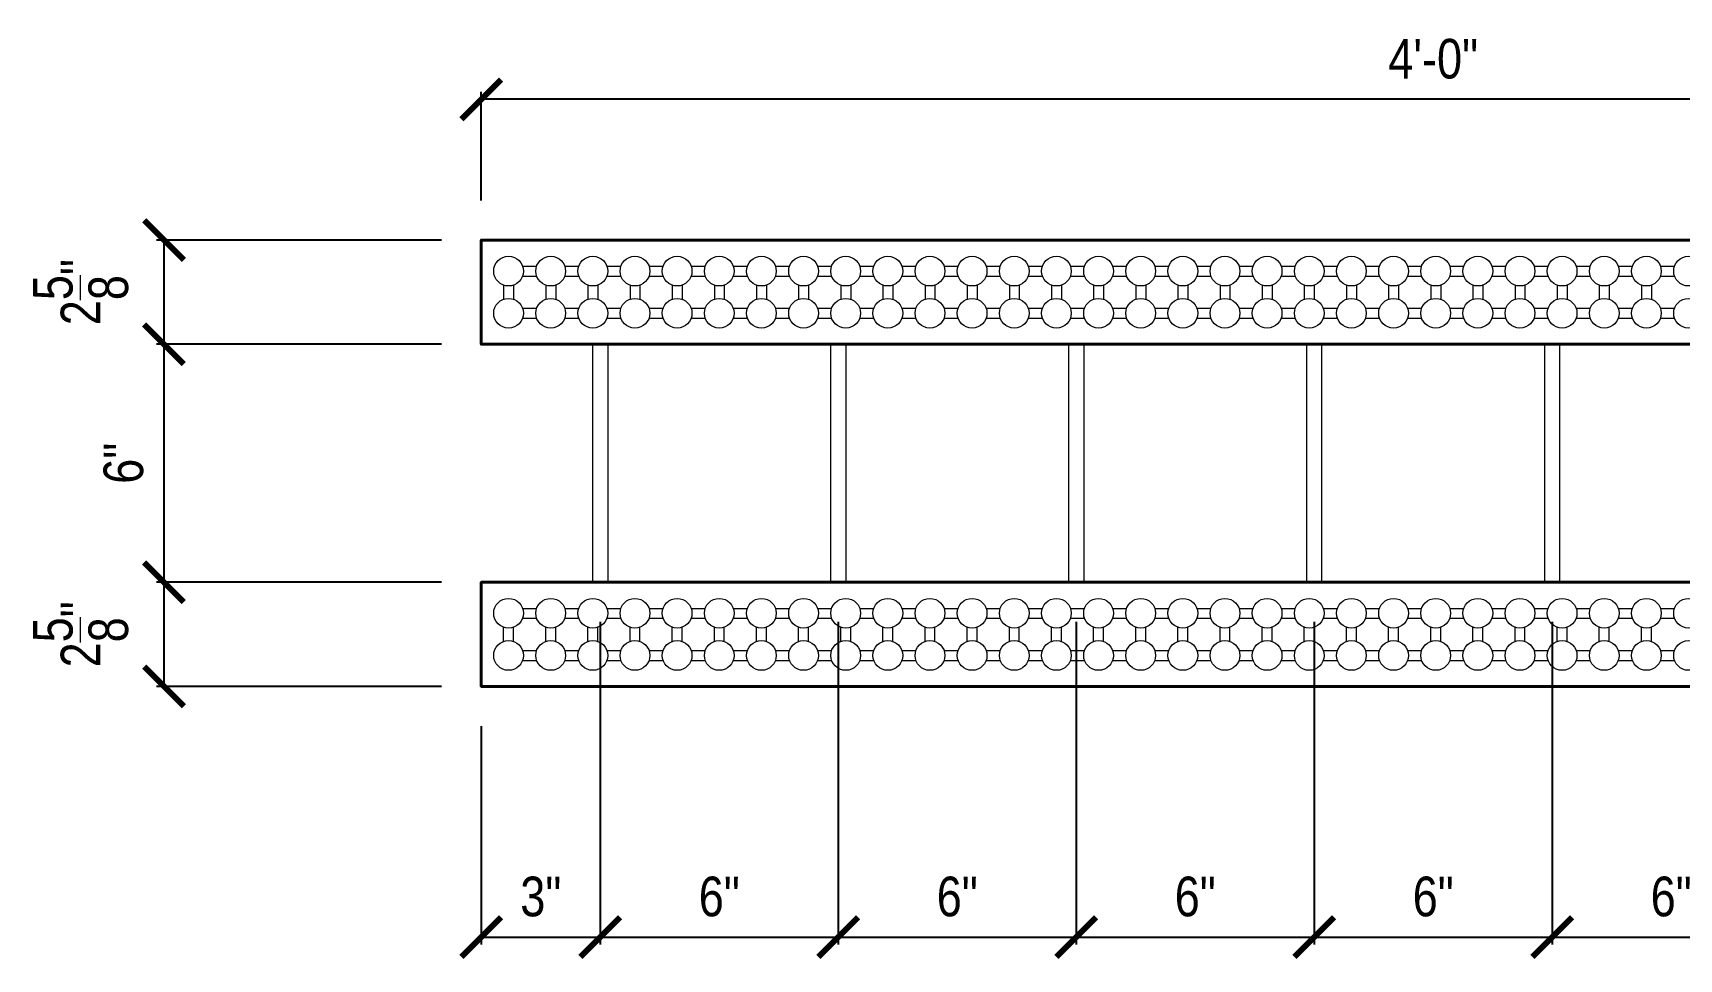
# Model space of a CAD drawing. Header units: inches. Extents: x 11.7 to 82.9, y 7.2 to 96.8.
# Drawn here: x 15.02 to 56.52, y 44.3 to 67.64 of the extents above; entities that cross this region are included whole.
import ezdxf

# ---------------------------------------------------------------- set-up
doc = ezdxf.new("R2010")
doc.units = ezdxf.units.IN
doc.header["$MEASUREMENT"] = 0
doc.layers.get('Defpoints').update_dxf_attribs({"color": 252})
for name, color, linetype, lineweight in [('1GB fine', 251, 'Continuous', 9), ('2GB med', 7, 'Continuous', 20), ('3GB heavy', 1, 'Continuous', 40), ('DIM', 3, 'Continuous', 13), ('GB Dim', 3, 'Continuous', 13)]:
    doc.layers.add(name, color=color, linetype=linetype, lineweight=lineweight)
doc.styles.add('ARCTEXT', font='arctext.shx', dxfattribs={"width": 0.85})
doc.dimstyles.new('ARCTEXT 1-1', dxfattribs={"dimscale": 0, "dimtxt": 1, "dimasz": 1, "dimexe": 0.1875, "dimexo": 1, "dimgap": 0.5, "dimtad": 1, "dimdec": 4, "dimzin": 3, "dimdsep": 46, "dimlunit": 4, "dimtxsty": 'ARCTEXT', "dimblk": 'ARCHTICK', "dimcen": 1, "dimclrd": 256, "dimclre": 256, "dimclrt": 256, "dimadec": 0, "dimazin": 0, "dimtfac": 1, "dimtdec": 4, "dimtofl": 0, "dimtmove": 2, "dimatfit": 3, "dimldrblk": 'arrow', "dimfxl": 1, "dimtolj": 1, "dimtzin": 0, "dimarcsym": 0})

# ---------------------------------------------------------------- blocks, each defined once
blk = doc.blocks.new('_ArchTick')
at = {"color": 0, "linetype": 'ByBlock', "const_width": 0.15}
blk.add_lwpolyline([(-0.5, -0.5), (0.5, 0.5)], dxfattribs=at)
blk = doc.blocks.new('*D49')
at = {"layer": 'Defpoints', "color": 0}
for p in [(29.32, 53.794), (26.32, 51.169), (29.32, 44.85)]:
    blk.add_point(p, dxfattribs=at)
at = {"layer": 'GB Dim', "lineweight": -2}
for p, q in [((29.32, 52.794), (29.32, 44.663)), ((26.32, 50.169), (26.32, 44.663)), ((26.32, 44.85), (29.32, 44.85))]:
    blk.add_line(p, q, dxfattribs=at)
at = {"layer": 'GB Dim', "lineweight": -2, "rotation": 180}
blk.add_blockref('_ArchTick', (26.32, 44.85), dxfattribs=at)
at = {"layer": 'GB Dim', "lineweight": -2}
blk.add_blockref('_ArchTick', (29.32, 44.85), dxfattribs=at)
at = {"layer": 'GB Dim', "insert": (27.82, 45.868), "char_height": 1, "attachment_point": 5, "style": 'ARCTEXT'}
blk.add_mtext('\\A1;3"', dxfattribs=at)
blk = doc.blocks.new('arrow')
at = {"layer": 'DIM'}
blk.add_hatch(color=253, dxfattribs=at).paths.add_polyline_path([(-2, 0.5), (-2, -0.5), (0, 0)])
at = {"layer": 'DIM', "lineweight": 9}
for points in [[(-2, 0.983), (-2, 0.5), (-2.469, 0.617)], [(0.374, 0.094), (0, 0)], [(0.374, -0.094), (0, 0)], [(-2, -0.983), (-2, -0.5), (-2.469, -0.617)]]:
    blk.add_lwpolyline(points, dxfattribs=at)
at = {"layer": 'DIM', "lineweight": 15}
blk.add_lwpolyline([(0, 0), (-2, -0.5), (-2, 0.5), (0, 0)], dxfattribs=at)
blk = doc.blocks.new('*D50')
at = {"layer": 'Defpoints', "color": 0}
for p in [(29.32, 53.607), (35.32, 53.794), (35.32, 44.85)]:
    blk.add_point(p, dxfattribs=at)
at = {"layer": 'GB Dim', "lineweight": -2}
for p, q in [((35.32, 52.794), (35.32, 44.663)), ((29.32, 52.607), (29.32, 44.663)), ((29.32, 44.85), (35.32, 44.85))]:
    blk.add_line(p, q, dxfattribs=at)
at = {"layer": 'GB Dim', "lineweight": -2, "rotation": 180}
blk.add_blockref('_ArchTick', (29.32, 44.85), dxfattribs=at)
at = {"layer": 'GB Dim', "lineweight": -2}
blk.add_blockref('_ArchTick', (35.32, 44.85), dxfattribs=at)
at = {"layer": 'GB Dim', "insert": (32.32, 45.868), "char_height": 1, "attachment_point": 5, "style": 'ARCTEXT'}
blk.add_mtext('\\A1;6"', dxfattribs=at)
blk = doc.blocks.new('*D51')
at = {"layer": 'Defpoints', "color": 0}
for p in [(35.32, 53.794), (41.32, 53.794), (41.32, 44.85)]:
    blk.add_point(p, dxfattribs=at)
at = {"layer": 'GB Dim', "lineweight": -2}
for p, q in [((35.32, 52.794), (35.32, 44.663)), ((41.32, 52.794), (41.32, 44.663)), ((35.32, 44.85), (41.32, 44.85))]:
    blk.add_line(p, q, dxfattribs=at)
at = {"layer": 'GB Dim', "lineweight": -2, "rotation": 180}
blk.add_blockref('_ArchTick', (35.32, 44.85), dxfattribs=at)
at = {"layer": 'GB Dim', "lineweight": -2}
blk.add_blockref('_ArchTick', (41.32, 44.85), dxfattribs=at)
at = {"layer": 'GB Dim', "insert": (38.32, 45.868), "char_height": 1, "attachment_point": 5, "style": 'ARCTEXT'}
blk.add_mtext('\\A1;6"', dxfattribs=at)
blk = doc.blocks.new('*D52')
at = {"layer": 'Defpoints', "color": 0}
for p in [(41.32, 53.794), (47.32, 53.794), (47.32, 44.85)]:
    blk.add_point(p, dxfattribs=at)
at = {"layer": 'GB Dim', "lineweight": -2}
for p, q in [((41.32, 52.794), (41.32, 44.663)), ((47.32, 52.794), (47.32, 44.663)), ((41.32, 44.85), (47.32, 44.85))]:
    blk.add_line(p, q, dxfattribs=at)
at = {"layer": 'GB Dim', "lineweight": -2, "rotation": 180}
blk.add_blockref('_ArchTick', (41.32, 44.85), dxfattribs=at)
at = {"layer": 'GB Dim', "lineweight": -2}
blk.add_blockref('_ArchTick', (47.32, 44.85), dxfattribs=at)
at = {"layer": 'GB Dim', "insert": (44.32, 45.868), "char_height": 1, "attachment_point": 5, "style": 'ARCTEXT'}
blk.add_mtext('\\A1;6"', dxfattribs=at)
blk = doc.blocks.new('*D53')
at = {"layer": 'Defpoints', "color": 0}
for p in [(47.32, 53.794), (53.32, 53.794), (53.32, 44.85)]:
    blk.add_point(p, dxfattribs=at)
at = {"layer": 'GB Dim', "lineweight": -2}
for p, q in [((47.32, 52.794), (47.32, 44.663)), ((53.32, 52.794), (53.32, 44.663)), ((47.32, 44.85), (53.32, 44.85))]:
    blk.add_line(p, q, dxfattribs=at)
at = {"layer": 'GB Dim', "lineweight": -2, "rotation": 180}
blk.add_blockref('_ArchTick', (47.32, 44.85), dxfattribs=at)
at = {"layer": 'GB Dim', "lineweight": -2}
blk.add_blockref('_ArchTick', (53.32, 44.85), dxfattribs=at)
at = {"layer": 'GB Dim', "insert": (50.32, 45.868), "char_height": 1, "attachment_point": 5, "style": 'ARCTEXT'}
blk.add_mtext('\\A1;6"', dxfattribs=at)
blk = doc.blocks.new('*D54')
at = {"layer": 'Defpoints', "color": 0}
for p in [(53.32, 53.794), (59.32, 53.794), (59.32, 44.85)]:
    blk.add_point(p, dxfattribs=at)
at = {"layer": 'GB Dim', "lineweight": -2}
for p, q in [((53.32, 52.794), (53.32, 44.663)), ((59.32, 52.794), (59.32, 44.663)), ((53.32, 44.85), (59.32, 44.85))]:
    blk.add_line(p, q, dxfattribs=at)
at = {"layer": 'GB Dim', "lineweight": -2, "rotation": 180}
blk.add_blockref('_ArchTick', (53.32, 44.85), dxfattribs=at)
at = {"layer": 'GB Dim', "lineweight": -2}
blk.add_blockref('_ArchTick', (59.32, 44.85), dxfattribs=at)
at = {"layer": 'GB Dim', "insert": (56.32, 45.868), "char_height": 1, "attachment_point": 5, "style": 'ARCTEXT'}
blk.add_mtext('\\A1;6"', dxfattribs=at)
blk = doc.blocks.new('*D59')
at = {"layer": 'Defpoints', "color": 0}
for p in [(26.32, 65.968), (26.32, 62.419), (74.32, 62.419)]:
    blk.add_point(p, dxfattribs=at)
at = {"layer": 'GB Dim', "lineweight": -2}
for p, q in [((26.32, 63.419), (26.32, 66.155)), ((74.32, 63.419), (74.32, 66.155)), ((74.32, 65.968), (26.32, 65.968))]:
    blk.add_line(p, q, dxfattribs=at)
at = {"layer": 'GB Dim', "lineweight": -2, "rotation": 180}
blk.add_blockref('_ArchTick', (26.32, 65.968), dxfattribs=at)
at = {"layer": 'GB Dim', "lineweight": -2}
blk.add_blockref('_ArchTick', (74.32, 65.968), dxfattribs=at)
at = {"layer": 'GB Dim', "insert": (50.32, 66.985), "char_height": 1, "attachment_point": 5, "style": 'ARCTEXT'}
blk.add_mtext('\\A1;4\'-0"', dxfattribs=at)
blk = doc.blocks.new('*D35')
at = {"layer": 'Defpoints', "color": 0}
for p in [(26.32, 62.419), (18.32, 59.794), (26.32, 59.794)]:
    blk.add_point(p, dxfattribs=at)
at = {"layer": 'GB Dim', "lineweight": -2}
for p, q in [((25.32, 62.419), (18.132, 62.419)), ((18.32, 62.419), (18.32, 59.794)), ((25.32, 59.794), (18.132, 59.794))]:
    blk.add_line(p, q, dxfattribs=at)
for p, rotation in [((18.32, 62.419), 90), ((18.32, 59.794), 270)]:
    blk.add_blockref('_ArchTick', p, dxfattribs=dict(at, rotation=rotation))
at = {"layer": 'GB Dim', "insert": (16.215, 61.107), "char_height": 1, "attachment_point": 5, "rotation": 90, "style": 'ARCTEXT'}
blk.add_mtext('\\A1;2{\\H1.000000x;\\S5/8;}"', dxfattribs=at)
blk = doc.blocks.new('*D36')
at = {"layer": 'Defpoints', "color": 0}
for p in [(26.32, 59.794), (18.32, 53.794), (26.32, 53.794)]:
    blk.add_point(p, dxfattribs=at)
at = {"layer": 'GB Dim', "lineweight": -2}
for p, q in [((25.32, 59.794), (18.132, 59.794)), ((18.32, 59.794), (18.32, 53.794)), ((25.32, 53.794), (18.132, 53.794))]:
    blk.add_line(p, q, dxfattribs=at)
for p, rotation in [((18.32, 59.794), 90), ((18.32, 53.794), 270)]:
    blk.add_blockref('_ArchTick', p, dxfattribs=dict(at, rotation=rotation))
at = {"layer": 'GB Dim', "insert": (17.302, 56.794), "char_height": 1, "attachment_point": 5, "rotation": 90, "style": 'ARCTEXT'}
blk.add_mtext('\\A1;6"', dxfattribs=at)
blk = doc.blocks.new('*D37')
at = {"layer": 'Defpoints', "color": 0}
for p in [(26.32, 53.794), (18.32, 51.169), (26.32, 51.169)]:
    blk.add_point(p, dxfattribs=at)
at = {"layer": 'GB Dim', "lineweight": -2}
for p, q in [((25.32, 53.794), (18.132, 53.794)), ((18.32, 53.794), (18.32, 51.169)), ((25.32, 51.169), (18.132, 51.169))]:
    blk.add_line(p, q, dxfattribs=at)
for p, rotation in [((18.32, 53.794), 90), ((18.32, 51.169), 270)]:
    blk.add_blockref('_ArchTick', p, dxfattribs=dict(at, rotation=rotation))
at = {"layer": 'GB Dim', "insert": (16.215, 52.482), "char_height": 1, "attachment_point": 5, "rotation": 90, "style": 'ARCTEXT'}
blk.add_mtext('\\A1;2{\\H1.000000x;\\S5/8;}"', dxfattribs=at)

msp = doc.modelspace()

# ---------------------------------------------------------------- linework, layer by layer
at = {"layer": '1GB fine'}
for p, q in [((27.36018, 61.76449), (27.71661, 61.76449)), ((27.36096, 61.51376), (27.71583, 61.51376)), ((28.42268, 61.76449), (28.77911, 61.76449)), ((28.42346, 61.51376), (28.77833, 61.51376)), ((29.48518, 61.76449), (29.84161, 61.76449)), ((29.48596, 61.51376), (29.84083, 61.51376)), ((30.54768, 61.76449), (30.90411, 61.76449)), ((30.54846, 61.51376), (30.90333, 61.51376)), ((31.61018, 61.76449), (31.96661, 61.76449)), ((31.61096, 61.51376), (31.96583, 61.51376)), ((32.67268, 61.76449), (33.02911, 61.76449)), ((32.67346, 61.51376), (33.02833, 61.51376)), ((33.73518, 61.76449), (34.09161, 61.76449)), ((33.73596, 61.51376), (34.09083, 61.51376)), ((34.79768, 61.76449), (35.15411, 61.76449)), ((34.79846, 61.51376), (35.15333, 61.51376)), ((35.86018, 61.76449), (36.21661, 61.76449)), ((35.86096, 61.51376), (36.21583, 61.51376)), ((36.92268, 61.76449), (37.27911, 61.76449)), ((36.92346, 61.51376), (37.27833, 61.51376)), ((37.98518, 61.76449), (38.34161, 61.76449)), ((37.98596, 61.51376), (38.34083, 61.51376)), ((39.04768, 61.76449), (39.40411, 61.76449)), ((39.04846, 61.51376), (39.40333, 61.51376)), ((40.11018, 61.76449), (40.46661, 61.76449)), ((40.11096, 61.51376), (40.46583, 61.51376)), ((41.17268, 61.76449), (41.52911, 61.76449)), ((41.17346, 61.51376), (41.52833, 61.51376)), ((42.23518, 61.76449), (42.59161, 61.76449)), ((42.23596, 61.51376), (42.59083, 61.51376)), ((43.29768, 61.76449), (43.65411, 61.76449)), ((43.29846, 61.51376), (43.65333, 61.51376)), ((44.36018, 61.76449), (44.71661, 61.76449)), ((44.36096, 61.51376), (44.71583, 61.51376)), ((45.42268, 61.76449), (45.77911, 61.76449)), ((45.42346, 61.51376), (45.77833, 61.51376)), ((46.48518, 61.76449), (46.84161, 61.76449)), ((46.48596, 61.51376), (46.84083, 61.51376)), ((47.54768, 61.76449), (47.90411, 61.76449)), ((47.54846, 61.51376), (47.90333, 61.51376)), ((48.61018, 61.76449), (48.96661, 61.76449)), ((48.61096, 61.51376), (48.96583, 61.51376)), ((49.67268, 61.76449), (50.02911, 61.76449)), ((49.67346, 61.51376), (50.02833, 61.51376)), ((50.73518, 61.76449), (51.09161, 61.76449)), ((50.73596, 61.51376), (51.09083, 61.51376)), ((51.79768, 61.76449), (52.15411, 61.76449)), ((51.79846, 61.51376), (52.15333, 61.51376)), ((52.86018, 61.76449), (53.21661, 61.76449)), ((52.86096, 61.51376), (53.21583, 61.51376)), ((53.92268, 61.76449), (54.27911, 61.76449)), ((53.92346, 61.51376), (54.27833, 61.51376)), ((54.98518, 61.76449), (55.34161, 61.76449)), ((54.98596, 61.51376), (55.34083, 61.51376)), ((56.04768, 61.76449), (56.40411, 61.76449)), ((56.04846, 61.51376), (56.40333, 61.51376)), ((26.88068, 61.28499), (26.88068, 60.92856)), ((27.13141, 61.28421), (27.13141, 60.92934)), ((27.94537, 61.28422), (27.94537, 60.92934)), ((28.1961, 61.28499), (28.1961, 60.92856)), ((29.00787, 61.28422), (29.00787, 60.92934)), ((29.2586, 61.28499), (29.2586, 60.92856)), ((30.07037, 61.28422), (30.07037, 60.92934)), ((30.3211, 61.28499), (30.3211, 60.92856)), ((31.13287, 61.28422), (31.13287, 60.92934)), ((31.3836, 61.28499), (31.3836, 60.92856)), ((32.19537, 61.28422), (32.19537, 60.92934)), ((32.4461, 61.28499), (32.4461, 60.92856)), ((33.25787, 61.28422), (33.25787, 60.92934)), ((33.5086, 61.28499), (33.5086, 60.92856)), ((34.32037, 61.28422), (34.32037, 60.92934)), ((34.5711, 61.28499), (34.5711, 60.92856)), ((35.38287, 61.28422), (35.38287, 60.92934)), ((35.6336, 61.28499), (35.6336, 60.92856)), ((36.44537, 61.28422), (36.44537, 60.92934)), ((36.6961, 61.28499), (36.6961, 60.92856)), ((37.50787, 61.28422), (37.50787, 60.92934)), ((37.7586, 61.28499), (37.7586, 60.92856)), ((38.57037, 61.28422), (38.57037, 60.92934)), ((38.8211, 61.28499), (38.8211, 60.92856)), ((39.63287, 61.28422), (39.63287, 60.92934)), ((39.8836, 61.28499), (39.8836, 60.92856)), ((40.69537, 61.28422), (40.69537, 60.92934)), ((40.9461, 61.28499), (40.9461, 60.92856)), ((41.75787, 61.28422), (41.75787, 60.92934)), ((42.0086, 61.28499), (42.0086, 60.92856)), ((42.82037, 61.28422), (42.82037, 60.92934)), ((43.0711, 61.28499), (43.0711, 60.92856)), ((43.88287, 61.28422), (43.88287, 60.92934)), ((44.1336, 61.28499), (44.1336, 60.92856)), ((44.94537, 61.28422), (44.94537, 60.92934)), ((45.1961, 61.28499), (45.1961, 60.92856)), ((46.00787, 61.28422), (46.00787, 60.92934)), ((46.2586, 61.28499), (46.2586, 60.92856)), ((47.07037, 61.28422), (47.07037, 60.92934)), ((47.3211, 61.28499), (47.3211, 60.92856)), ((48.13287, 61.28422), (48.13287, 60.92934)), ((48.3836, 61.28499), (48.3836, 60.92856)), ((49.19537, 61.28422), (49.19537, 60.92934)), ((49.4461, 61.28499), (49.4461, 60.92856)), ((50.25787, 61.28422), (50.25787, 60.92934)), ((50.5086, 61.28499), (50.5086, 60.92856)), ((51.32037, 61.28422), (51.32037, 60.92934)), ((51.5711, 61.28499), (51.5711, 60.92856)), ((52.38287, 61.28422), (52.38287, 60.92934)), ((52.6336, 61.28499), (52.6336, 60.92856)), ((53.44537, 61.28422), (53.44537, 60.92934)), ((53.6961, 61.28499), (53.6961, 60.92856)), ((54.50787, 61.28422), (54.50787, 60.92934)), ((54.7586, 61.28499), (54.7586, 60.92856)), ((55.57037, 61.28422), (55.57037, 60.92934)), ((55.8211, 61.28499), (55.8211, 60.92856)), ((27.36018, 60.70199), (27.71661, 60.70199)), ((28.42268, 60.70199), (28.77911, 60.70199)), ((29.48518, 60.70199), (29.84161, 60.70199)), ((30.54768, 60.70199), (30.90411, 60.70199)), ((31.61018, 60.70199), (31.96661, 60.70199)), ((32.67268, 60.70199), (33.02911, 60.70199)), ((33.73518, 60.70199), (34.09161, 60.70199)), ((34.79768, 60.70199), (35.15411, 60.70199)), ((35.86018, 60.70199), (36.21661, 60.70199)), ((36.92268, 60.70199), (37.27911, 60.70199)), ((37.98518, 60.70199), (38.34161, 60.70199)), ((39.04768, 60.70199), (39.40411, 60.70199)), ((40.11018, 60.70199), (40.46661, 60.70199)), ((41.17268, 60.70199), (41.52911, 60.70199)), ((42.23518, 60.70199), (42.59161, 60.70199)), ((43.29768, 60.70199), (43.65411, 60.70199)), ((44.36018, 60.70199), (44.71661, 60.70199)), ((45.42268, 60.70199), (45.77911, 60.70199)), ((46.48518, 60.70199), (46.84161, 60.70199)), ((47.54768, 60.70199), (47.90411, 60.70199)), ((48.61018, 60.70199), (48.96661, 60.70199)), ((49.67268, 60.70199), (50.02911, 60.70199)), ((50.73518, 60.70199), (51.09161, 60.70199)), ((51.79768, 60.70199), (52.15411, 60.70199)), ((52.86018, 60.70199), (53.21661, 60.70199)), ((53.92268, 60.70199), (54.27911, 60.70199)), ((54.98518, 60.70199), (55.34161, 60.70199)), ((56.04768, 60.70199), (56.40411, 60.70199)), ((27.36096, 60.45126), (27.71583, 60.45126)), ((28.42346, 60.45126), (28.77833, 60.45126)), ((29.48596, 60.45126), (29.84083, 60.45126)), ((30.54846, 60.45126), (30.90333, 60.45126)), ((31.61096, 60.45126), (31.96583, 60.45126)), ((32.67346, 60.45126), (33.02833, 60.45126)), ((33.73596, 60.45126), (34.09083, 60.45126)), ((34.79846, 60.45126), (35.15333, 60.45126)), ((35.86096, 60.45126), (36.21583, 60.45126)), ((36.92346, 60.45126), (37.27833, 60.45126)), ((37.98596, 60.45126), (38.34083, 60.45126)), ((39.04846, 60.45126), (39.40333, 60.45126)), ((40.11096, 60.45126), (40.46583, 60.45126)), ((41.17346, 60.45126), (41.52833, 60.45126)), ((42.23596, 60.45126), (42.59083, 60.45126)), ((43.29846, 60.45126), (43.65333, 60.45126)), ((44.36096, 60.45126), (44.71583, 60.45126)), ((45.42346, 60.45126), (45.77833, 60.45126)), ((46.48596, 60.45126), (46.84083, 60.45126)), ((47.54846, 60.45126), (47.90333, 60.45126)), ((48.61096, 60.45126), (48.96583, 60.45126)), ((49.67346, 60.45126), (50.02833, 60.45126)), ((50.73596, 60.45126), (51.09083, 60.45126)), ((51.79846, 60.45126), (52.15333, 60.45126)), ((52.86096, 60.45126), (53.21583, 60.45126)), ((53.92346, 60.45126), (54.27833, 60.45126)), ((54.98596, 60.45126), (55.34083, 60.45126)), ((56.04846, 60.45126), (56.40333, 60.45126)), ((27.36096, 53.1373), (27.71583, 53.1373)), ((28.42346, 53.1373), (28.77833, 53.1373)), ((29.48596, 53.1373), (29.84083, 53.1373)), ((30.54846, 53.1373), (30.90333, 53.1373)), ((31.61096, 53.1373), (31.96583, 53.1373)), ((32.67346, 53.1373), (33.02833, 53.1373)), ((33.73596, 53.1373), (34.09083, 53.1373)), ((34.79846, 53.1373), (35.15333, 53.1373)), ((35.86096, 53.1373), (36.21583, 53.1373)), ((36.92346, 53.1373), (37.27833, 53.1373)), ((37.98596, 53.1373), (38.34083, 53.1373)), ((39.04846, 53.1373), (39.40333, 53.1373)), ((40.11096, 53.1373), (40.46583, 53.1373)), ((41.17346, 53.1373), (41.52833, 53.1373)), ((42.23596, 53.1373), (42.59083, 53.1373)), ((43.29846, 53.1373), (43.65333, 53.1373)), ((44.36096, 53.1373), (44.71583, 53.1373)), ((45.42346, 53.1373), (45.77833, 53.1373)), ((46.48596, 53.1373), (46.84083, 53.1373)), ((47.54846, 53.1373), (47.90333, 53.1373)), ((48.61096, 53.1373), (48.96583, 53.1373)), ((49.67346, 53.1373), (50.02833, 53.1373)), ((50.73596, 53.1373), (51.09083, 53.1373)), ((51.79846, 53.1373), (52.15333, 53.1373)), ((52.86096, 53.1373), (53.21583, 53.1373)), ((53.92346, 53.1373), (54.27833, 53.1373)), ((54.98596, 53.1373), (55.34083, 53.1373)), ((56.04846, 53.1373), (56.40333, 53.1373)), ((27.36018, 52.88657), (27.71661, 52.88657)), ((28.42268, 52.88657), (28.77911, 52.88657)), ((29.48518, 52.88657), (29.84161, 52.88657)), ((30.54768, 52.88657), (30.90411, 52.88657)), ((31.61018, 52.88657), (31.96661, 52.88657)), ((32.67268, 52.88657), (33.02911, 52.88657)), ((33.73518, 52.88657), (34.09161, 52.88657)), ((34.79768, 52.88657), (35.15411, 52.88657)), ((35.86018, 52.88657), (36.21661, 52.88657)), ((36.92268, 52.88657), (37.27911, 52.88657)), ((37.98518, 52.88657), (38.34161, 52.88657)), ((39.04768, 52.88657), (39.40411, 52.88657)), ((40.11018, 52.88657), (40.46661, 52.88657)), ((41.17268, 52.88657), (41.52911, 52.88657)), ((42.23518, 52.88657), (42.59161, 52.88657)), ((43.29768, 52.88657), (43.65411, 52.88657)), ((44.36018, 52.88657), (44.71661, 52.88657)), ((45.42268, 52.88657), (45.77911, 52.88657)), ((46.48518, 52.88657), (46.84161, 52.88657)), ((47.54768, 52.88657), (47.90411, 52.88657)), ((48.61018, 52.88657), (48.96661, 52.88657)), ((49.67268, 52.88657), (50.02911, 52.88657)), ((50.73518, 52.88657), (51.09161, 52.88657)), ((51.79768, 52.88657), (52.15411, 52.88657)), ((52.86018, 52.88657), (53.21661, 52.88657)), ((53.92268, 52.88657), (54.27911, 52.88657)), ((54.98518, 52.88657), (55.34161, 52.88657)), ((56.04768, 52.88657), (56.40411, 52.88657)), ((26.88068, 52.30356), (26.88068, 52.65999)), ((27.13141, 52.30434), (27.13141, 52.65921)), ((27.94537, 52.30434), (27.94537, 52.65922)), ((28.1961, 52.30356), (28.1961, 52.65999)), ((29.00787, 52.30434), (29.00787, 52.65922)), ((29.2586, 52.30356), (29.2586, 52.65999)), ((30.07037, 52.30434), (30.07037, 52.65922)), ((30.3211, 52.30356), (30.3211, 52.65999)), ((31.13287, 52.30434), (31.13287, 52.65922)), ((31.3836, 52.30356), (31.3836, 52.65999)), ((32.19537, 52.30434), (32.19537, 52.65922)), ((32.4461, 52.30356), (32.4461, 52.65999)), ((33.25787, 52.30434), (33.25787, 52.65922)), ((33.5086, 52.30356), (33.5086, 52.65999)), ((34.32037, 52.30434), (34.32037, 52.65922)), ((34.5711, 52.30356), (34.5711, 52.65999)), ((35.38287, 52.30434), (35.38287, 52.65922)), ((35.6336, 52.30356), (35.6336, 52.65999)), ((36.44537, 52.30434), (36.44537, 52.65922)), ((36.6961, 52.30356), (36.6961, 52.65999)), ((37.50787, 52.30434), (37.50787, 52.65922)), ((37.7586, 52.30356), (37.7586, 52.65999)), ((38.57037, 52.30434), (38.57037, 52.65922)), ((38.8211, 52.30356), (38.8211, 52.65999)), ((39.63287, 52.30434), (39.63287, 52.65922)), ((39.8836, 52.30356), (39.8836, 52.65999)), ((40.69537, 52.30434), (40.69537, 52.65922)), ((40.9461, 52.30356), (40.9461, 52.65999)), ((41.75787, 52.30434), (41.75787, 52.65922)), ((42.0086, 52.30356), (42.0086, 52.65999)), ((42.82037, 52.30434), (42.82037, 52.65922)), ((43.0711, 52.30356), (43.0711, 52.65999)), ((43.88287, 52.30434), (43.88287, 52.65922)), ((44.1336, 52.30356), (44.1336, 52.65999)), ((44.94537, 52.30434), (44.94537, 52.65922)), ((45.1961, 52.30356), (45.1961, 52.65999)), ((46.00787, 52.30434), (46.00787, 52.65922)), ((46.2586, 52.30356), (46.2586, 52.65999)), ((47.07037, 52.30434), (47.07037, 52.65922)), ((47.3211, 52.30356), (47.3211, 52.65999)), ((48.13287, 52.30434), (48.13287, 52.65922)), ((48.3836, 52.30356), (48.3836, 52.65999)), ((49.19537, 52.30434), (49.19537, 52.65922)), ((49.4461, 52.30356), (49.4461, 52.65999)), ((50.25787, 52.30434), (50.25787, 52.65922)), ((50.5086, 52.30356), (50.5086, 52.65999)), ((51.32037, 52.30434), (51.32037, 52.65922)), ((51.5711, 52.30356), (51.5711, 52.65999)), ((52.38287, 52.30434), (52.38287, 52.65922)), ((52.6336, 52.30356), (52.6336, 52.65999)), ((53.44537, 52.30434), (53.44537, 52.65922)), ((53.6961, 52.30356), (53.6961, 52.65999)), ((54.50787, 52.30434), (54.50787, 52.65922)), ((54.7586, 52.30356), (54.7586, 52.65999)), ((55.57037, 52.30434), (55.57037, 52.65922)), ((55.8211, 52.30356), (55.8211, 52.65999)), ((27.36096, 52.0748), (27.71583, 52.0748)), ((28.42346, 52.0748), (28.77833, 52.0748)), ((29.48596, 52.0748), (29.84083, 52.0748)), ((30.54846, 52.0748), (30.90333, 52.0748)), ((31.61096, 52.0748), (31.96583, 52.0748)), ((32.67346, 52.0748), (33.02833, 52.0748)), ((33.73596, 52.0748), (34.09083, 52.0748)), ((34.79846, 52.0748), (35.15333, 52.0748)), ((35.86096, 52.0748), (36.21583, 52.0748)), ((36.92346, 52.0748), (37.27833, 52.0748)), ((37.98596, 52.0748), (38.34083, 52.0748)), ((39.04846, 52.0748), (39.40333, 52.0748)), ((40.11096, 52.0748), (40.46583, 52.0748)), ((41.17346, 52.0748), (41.52833, 52.0748)), ((42.23596, 52.0748), (42.59083, 52.0748)), ((43.29846, 52.0748), (43.65333, 52.0748)), ((44.36096, 52.0748), (44.71583, 52.0748)), ((45.42346, 52.0748), (45.77833, 52.0748)), ((46.48596, 52.0748), (46.84083, 52.0748)), ((47.54846, 52.0748), (47.90333, 52.0748)), ((48.61096, 52.0748), (48.96583, 52.0748)), ((49.67346, 52.0748), (50.02833, 52.0748)), ((50.73596, 52.0748), (51.09083, 52.0748)), ((51.79846, 52.0748), (52.15333, 52.0748)), ((52.86096, 52.0748), (53.21583, 52.0748)), ((53.92346, 52.0748), (54.27833, 52.0748)), ((54.98596, 52.0748), (55.34083, 52.0748)), ((56.04846, 52.0748), (56.40333, 52.0748)), ((27.36018, 51.82407), (27.71661, 51.82407)), ((28.42268, 51.82407), (28.77911, 51.82407)), ((29.48518, 51.82407), (29.84161, 51.82407)), ((30.54768, 51.82407), (30.90411, 51.82407)), ((31.61018, 51.82407), (31.96661, 51.82407)), ((32.67268, 51.82407), (33.02911, 51.82407)), ((33.73518, 51.82407), (34.09161, 51.82407)), ((34.79768, 51.82407), (35.15411, 51.82407)), ((35.86018, 51.82407), (36.21661, 51.82407)), ((36.92268, 51.82407), (37.27911, 51.82407)), ((37.98518, 51.82407), (38.34161, 51.82407)), ((39.04768, 51.82407), (39.40411, 51.82407)), ((40.11018, 51.82407), (40.46661, 51.82407)), ((41.17268, 51.82407), (41.52911, 51.82407)), ((42.23518, 51.82407), (42.59161, 51.82407)), ((43.29768, 51.82407), (43.65411, 51.82407)), ((44.36018, 51.82407), (44.71661, 51.82407)), ((45.42268, 51.82407), (45.77911, 51.82407)), ((46.48518, 51.82407), (46.84161, 51.82407)), ((47.54768, 51.82407), (47.90411, 51.82407)), ((48.61018, 51.82407), (48.96661, 51.82407)), ((49.67268, 51.82407), (50.02911, 51.82407)), ((50.73518, 51.82407), (51.09161, 51.82407)), ((51.79768, 51.82407), (52.15411, 51.82407)), ((52.86018, 51.82407), (53.21661, 51.82407)), ((53.92268, 51.82407), (54.27911, 51.82407)), ((54.98518, 51.82407), (55.34161, 51.82407)), ((56.04768, 51.82407), (56.40411, 51.82407))]:
    msp.add_line(p, q, dxfattribs=at)
for centre in [(27.00714, 61.63803), (28.06964, 61.63803), (29.13214, 61.63803), (30.19464, 61.63803), (31.25714, 61.63803), (32.31964, 61.63803), (33.38214, 61.63803), (34.44464, 61.63803), (35.50714, 61.63803), (36.56964, 61.63803), (37.63214, 61.63803), (38.69464, 61.63803), (39.75714, 61.63803), (40.81964, 61.63803), (41.88214, 61.63803), (42.94464, 61.63803), (44.00714, 61.63803), (45.06964, 61.63803), (46.13214, 61.63803), (47.19464, 61.63803), (48.25714, 61.63803), (49.31964, 61.63803), (50.38214, 61.63803), (51.44464, 61.63803), (52.50714, 61.63803), (53.56964, 61.63803), (54.63214, 61.63803), (55.69464, 61.63803), (56.75714, 61.63803), (27.00714, 60.57553), (28.06964, 60.57553), (29.13214, 60.57553), (30.19464, 60.57553), (31.25714, 60.57553), (32.31964, 60.57553), (33.38214, 60.57553), (34.44464, 60.57553), (35.50714, 60.57553), (36.56964, 60.57553), (37.63214, 60.57553), (38.69464, 60.57553), (39.75714, 60.57553), (40.81964, 60.57553), (41.88214, 60.57553), (42.94464, 60.57553), (44.00714, 60.57553), (45.06964, 60.57553), (46.13214, 60.57553), (47.19464, 60.57553), (48.25714, 60.57553), (49.31964, 60.57553), (50.38214, 60.57553), (51.44464, 60.57553), (52.50714, 60.57553), (53.56964, 60.57553), (54.63214, 60.57553), (55.69464, 60.57553), (56.75714, 60.57553), (27.00714, 53.01303), (28.06964, 53.01303), (29.13214, 53.01303), (30.19464, 53.01303), (31.25714, 53.01303), (32.31964, 53.01303), (33.38214, 53.01303), (34.44464, 53.01303), (35.50714, 53.01303), (36.56964, 53.01303), (37.63214, 53.01303), (38.69464, 53.01303), (39.75714, 53.01303), (40.81964, 53.01303), (41.88214, 53.01303), (42.94464, 53.01303), (44.00714, 53.01303), (45.06964, 53.01303), (46.13214, 53.01303), (47.19464, 53.01303), (48.25714, 53.01303), (49.31964, 53.01303), (50.38214, 53.01303), (51.44464, 53.01303), (52.50714, 53.01303), (53.56964, 53.01303), (54.63214, 53.01303), (55.69464, 53.01303), (56.75714, 53.01303), (27.00714, 51.95053), (28.06964, 51.95053), (29.13214, 51.95053), (30.19464, 51.95053), (31.25714, 51.95053), (32.31964, 51.95053), (33.38214, 51.95053), (34.44464, 51.95053), (35.50714, 51.95053), (36.56964, 51.95053), (37.63214, 51.95053), (38.69464, 51.95053), (39.75714, 51.95053), (40.81964, 51.95053), (41.88214, 51.95053), (42.94464, 51.95053), (44.00714, 51.95053), (45.06964, 51.95053), (46.13214, 51.95053), (47.19464, 51.95053), (48.25714, 51.95053), (49.31964, 51.95053), (50.38214, 51.95053), (51.44464, 51.95053), (52.50714, 51.95053), (53.56964, 51.95053), (54.63214, 51.95053), (55.69464, 51.95053), (56.75714, 51.95053)]:
    msp.add_circle(centre, 0.375, dxfattribs=at)
at = {"layer": '2GB med', "color": 6}
for points in [[(29.13214, 59.79428), (29.50714, 59.79428), (29.50714, 53.79428), (29.13214, 53.79428)], [(35.13214, 59.79428), (35.50714, 59.79428), (35.50714, 53.79428), (35.13214, 53.79428)], [(41.13214, 59.79428), (41.50714, 59.79428), (41.50714, 53.79428), (41.13214, 53.79428)], [(47.13214, 59.79428), (47.50714, 59.79428), (47.50714, 53.79428), (47.13214, 53.79428)], [(53.13214, 59.79428), (53.50714, 59.79428), (53.50714, 53.79428), (53.13214, 53.79428)]]:
    msp.add_lwpolyline(points, close=True, dxfattribs=at)
at = {"layer": '3GB heavy', "color": 1}
for points in [[(74.31964, 62.41928), (74.31964, 59.79428), (26.31964, 59.79428), (26.31964, 62.41928), (74.31964, 62.41928)], [(74.31964, 53.79428), (74.31964, 51.16928), (26.31964, 51.16928), (26.31964, 53.79428), (74.31964, 53.79428)]]:
    msp.add_lwpolyline(points, dxfattribs=at)

# ---------------------------------------------------------------- dimensions: what is measured, and where the dimension line sits
at = {"layer": 'GB Dim'}
for base, p1, p2, picture, middle in [((26.31964, 65.96754), (74.31964, 62.41928), (26.31964, 62.41928), '*D59', (50.31964, 66.98479)), ((29.31964, 44.85031), (26.31964, 51.16928), (29.31964, 53.79428), '*D49', (27.81964, 45.86756)), ((35.31964, 44.85031), (29.31964, 53.60678), (35.31964, 53.79428), '*D50', (32.31964, 45.86756)), ((41.31964, 44.85031), (35.31964, 53.79428), (41.31964, 53.79428), '*D51', (38.31964, 45.86756)), ((47.31964, 44.85031), (41.31964, 53.79428), (47.31964, 53.79428), '*D52', (44.31964, 45.86756)), ((53.31964, 44.85031), (47.31964, 53.79428), (53.31964, 53.79428), '*D53', (50.31964, 45.86756)), ((59.31964, 44.85031), (53.31964, 53.79428), (59.31964, 53.79428), '*D54', (56.31964, 45.86756))]:
    dim = msp.add_linear_dim(base=base, p1=p1, p2=p2, dimstyle='ARCTEXT 1-1', override={"dimscale": 1}, dxfattribs=at)
    dim.commit()
    dim.dimension.update_dxf_attribs({"geometry": picture, "text_midpoint": middle})
for base, p1, p2, picture, middle in [((18.31964, 59.79428), (26.31964, 62.41928), (26.31964, 59.79428), '*D35', (16.21548, 61.10678)), ((18.31964, 53.79428), (26.31964, 59.79428), (26.31964, 53.79428), '*D36', (17.3024, 56.79428)), ((18.31964, 51.16928), (26.31964, 53.79428), (26.31964, 51.16928), '*D37', (16.21548, 52.48178))]:
    dim = msp.add_linear_dim(base=base, p1=p1, p2=p2, angle=90, dimstyle='ARCTEXT 1-1', override={"dimscale": 1}, dxfattribs=at)
    dim.commit()
    dim.dimension.update_dxf_attribs({"geometry": picture, "text_midpoint": middle})

doc.saveas('drawing.dxf')
